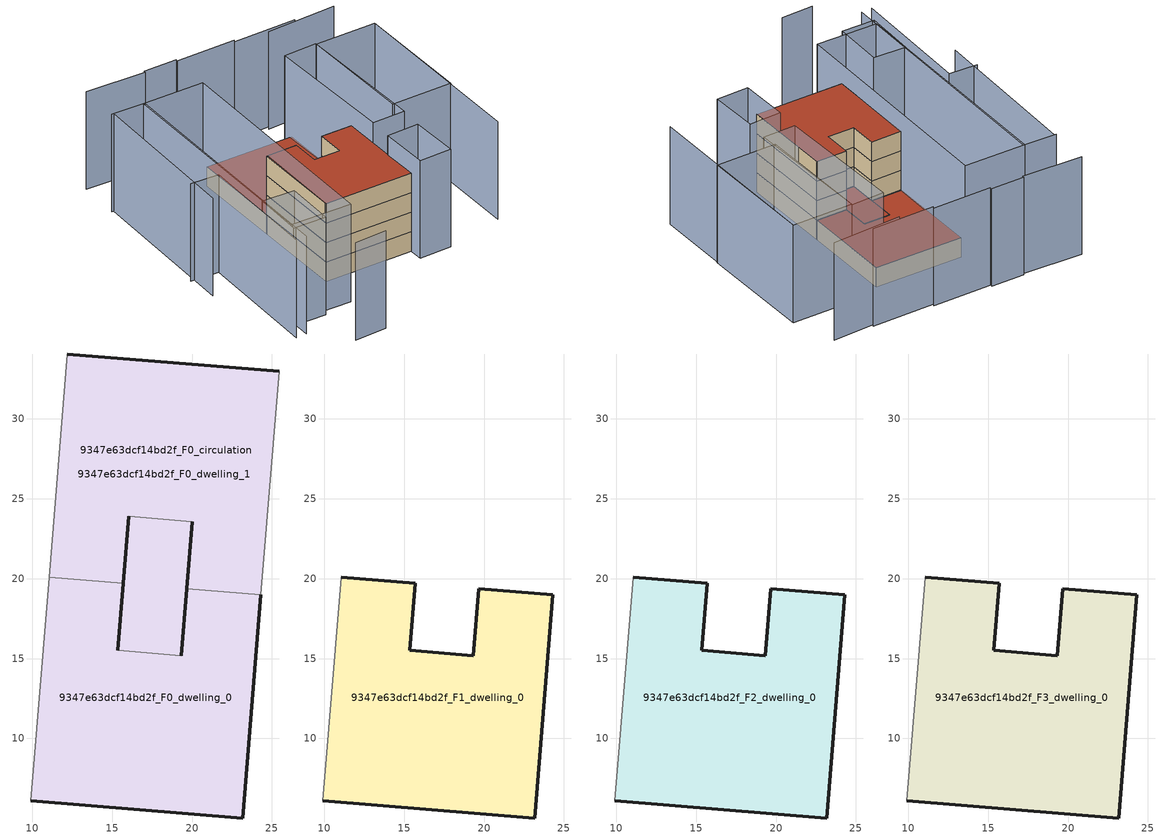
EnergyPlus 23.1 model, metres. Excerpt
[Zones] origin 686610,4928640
9347e63dcf14bd2f_F0_dwelling_0
 floor ground (EU_floor_Construction): 20.01,23.57 19.67,19.38 19.32,15.18 15.34,15.51 16.03,23.9 z0; 24.31,18.99 23.16,5.02 9.89,6.11 11.04,20.09 15.69,19.7 15.34,15.51 19.32,15.18 19.67,19.38 z0
 wall outside (EU_wall_Construction): 9.89,6.11 23.16,5.02 24.31,18.99 / 19.67,19.38 19.32,15.18 / 15.34,15.51 15.69,19.7 z0:3
 wall adiabatic (EU_wall_Construction): 11.04,20.09 9.89,6.11 z0:3
 wall to 9347e63dcf14bd2f_F0_dwelling_1 (EU_wall_Construction): 24.31,18.99 19.67,19.38 / 15.69,19.7 11.04,20.09 z0:3
 wall to 9347e63dcf14bd2f_F0_circulation (EU_wall_Construction): 19.32,15.18 15.34,15.51 z0:3
 roof outside (EU_floor_Construction): 19.32,15.18 19.67,19.38 20.01,23.57 16.03,23.9 15.34,15.51 z3
9347e63dcf14bd2f_F0_dwelling_1
 floor ground (EU_floor_Construction): 20.01,23.57 19.67,19.38 19.32,15.18 15.34,15.51 16.03,23.9 z0; 25.46,32.97 24.31,18.99 19.67,19.38 20.01,23.57 16.03,23.9 15.69,19.7 11.04,20.09 12.19,34.06 z0
 wall outside (EU_wall_Construction): 15.69,19.7 16.03,23.9 / 20.01,23.57 19.67,19.38 / 25.46,32.97 12.19,34.06 z0:3
 wall adiabatic (EU_wall_Construction): 12.19,34.06 11.04,20.09 / 24.31,18.99 25.46,32.97 z0:3
 wall to 9347e63dcf14bd2f_F0_circulation (EU_wall_Construction): 16.03,23.9 20.01,23.57 z0:3
 roof outside (EU_roof_Construction): 24.31,18.99 25.46,32.97 12.19,34.06 11.04,20.09 15.69,19.7 16.03,23.9 20.01,23.57 19.67,19.38 z3; 19.32,15.18 19.67,19.38 20.01,23.57 16.03,23.9 15.34,15.51 z3
9347e63dcf14bd2f_F0_circulation
 floor ground (EU_floor_Construction): 20.01,23.57 19.67,19.38 19.32,15.18 15.34,15.51 16.03,23.9 z0; 24.31,18.99 23.16,5.02 9.89,6.11 11.04,20.09 15.69,19.7 15.34,15.51 19.32,15.18 19.67,19.38 z0; 25.46,32.97 24.31,18.99 19.67,19.38 20.01,23.57 16.03,23.9 15.69,19.7 11.04,20.09 12.19,34.06 z0
 wall outside (EU_wall_Construction): 16.03,23.9 15.34,15.51 / 19.32,15.18 20.01,23.57 z0:3
 roof outside (EU_roof_Construction): 19.32,15.18 19.67,19.38 20.01,23.57 16.03,23.9 15.34,15.51 z3; 23.16,5.02 24.31,18.99 19.67,19.38 19.32,15.18 15.34,15.51 15.69,19.7 11.04,20.09 9.89,6.11 z3; 24.31,18.99 25.46,32.97 12.19,34.06 11.04,20.09 15.69,19.7 16.03,23.9 20.01,23.57 19.67,19.38 z3
9347e63dcf14bd2f_F1_dwelling_0
 floor to 9347e63dcf14bd2f_F0_dwelling_0 (EU_floor_Construction): 24.31,18.99 23.16,5.02 9.89,6.11 11.04,20.09 15.69,19.7 15.34,15.51 19.32,15.18 19.67,19.38 z3
 wall outside (EU_wall_Construction): 9.89,6.11 23.16,5.02 24.31,18.99 19.67,19.38 19.32,15.18 15.34,15.51 15.69,19.7 11.04,20.09 z3:6
 wall adiabatic (EU_wall_Construction): 11.04,20.09 9.89,6.11 z3:6
9347e63dcf14bd2f_F2_dwelling_0
 floor to 9347e63dcf14bd2f_F1_dwelling_0 (EU_floor_Construction): 24.31,18.99 23.16,5.02 9.89,6.11 11.04,20.09 15.69,19.7 15.34,15.51 19.32,15.18 19.67,19.38 z6
 wall outside (EU_wall_Construction): 9.89,6.11 23.16,5.02 24.31,18.99 19.67,19.38 19.32,15.18 15.34,15.51 15.69,19.7 11.04,20.09 z6:9
 wall adiabatic (EU_wall_Construction): 11.04,20.09 9.89,6.11 z6:9
9347e63dcf14bd2f_F3_dwelling_0
 floor to 9347e63dcf14bd2f_F2_dwelling_0 (EU_floor_Construction): 24.31,18.99 23.16,5.02 9.89,6.11 11.04,20.09 15.69,19.7 15.34,15.51 19.32,15.18 19.67,19.38 z9
 wall outside (EU_wall_Construction): 9.89,6.11 23.16,5.02 24.31,18.99 19.67,19.38 19.32,15.18 15.34,15.51 15.69,19.7 11.04,20.09 z9:12
 wall adiabatic (EU_wall_Construction): 11.04,20.09 9.89,6.11 z9:12
 roof outside (EU_roof_Construction): 23.16,5.02 24.31,18.99 19.67,19.38 19.32,15.18 15.34,15.51 15.69,19.7 11.04,20.09 9.89,6.11 z12
shading: 4,-7.45 8.83,-7.66 / -3.92,17.16 0.36,16.68 / 0.36,16.68 -1.74,-2.14 / -1.36,36.87 3.73,36.36 / 3.73,36.36 -0.11,-2.19 / 36.87,4.15 39.31,33 / -1.06,36.78 -3.9,12.61 / 8.49,42.28 -0.54,43.28 / 37.79,39.59 27.23,39.98 / 31.74,40.17 22.29,40.82 / 22.46,41.14 13.53,41.81 / 13.55,42.07 8.51,42.49 / -0.14,0.37 0.72,8.01 / 0.72,8.01 5.64,7.46 / 5.64,7.46 4.79,-0.18 / 4.79,-0.18 -0.14,0.37 / 28.28,10.14 27.82,2.69 / 27.82,2.69 23.04,2.99 / 23.04,2.99 23.5,10.43 / 23.5,10.43 28.28,10.14 / 0.09,1.19 3.51,36.4 / 3.51,36.4 12.69,35.51 / 12.69,35.51 9.27,0.3 / 9.27,0.3 0.09,1.19 / 30.17,33.8 28.92,13.71 / 28.92,13.71 23.97,14.02 / 23.97,14.02 25.21,34.1 / 25.21,34.1 30.17,33.8 / 30.16,33.68 39.31,32.97 / 39.31,32.97 37.92,15.29 / 37.92,15.29 28.78,16.01 / 28.78,16.01 30.16,33.68 z0:15
[Building]
EU S2 Campaign: North Axis=0; Terrain=City; Solar Distribution=FullExterior
[Site:Location]
Bologna: Latitude=44.5; Longitude=11.25; Time Zone=1; Elevation=37
[SizingPeriod:WeatherFileDays]
AnnualSizingPeriod: Begin Month=1; Begin Day of Month=1; End Month=12; End Day of Month=31; Day of Week for Start Day=Monday; Use Weather File Daylight Saving Period=No; Use Weather File Rain and Snow Indicators=No
[MATERIAL]
EU_InternalMass_Material: Roughness=MediumRough; Thickness=0.1; Conductivity=1; Density=1800; Specific Heat=900; Thermal Absorptance=0.9; Solar Absorptance=0.7; Visible Absorptance=0.7
[MATERIAL:NOMASS] Roughness=MediumRough; Thermal Absorptance=0.9; Solar Absorptance=0.7; Visible Absorptance=0.7
Name | Thermal Resistance
EU_wall_NoMass | 0.937881
EU_roof_NoMass | 0.548572
EU_floor_NoMass | 0.71348
[CONSTRUCTION]
EU_wall_Construction: EU_wall_NoMass
EU_roof_Construction: EU_roof_NoMass
EU_floor_Construction: EU_floor_NoMass
EU_InternalMass_Construction: EU_InternalMass_Material
[ZONE] Type=1; Multiplier=1; Ceiling Height=autocalculate; Floor Area=autocalculate; Part of Total Floor Area=Yes
Name | Volume
9347e63dcf14bd2f_F0_dwelling_0 | 610.628
9347e63dcf14bd2f_F1_dwelling_0; 9347e63dcf14bd2f_F2_dwelling_0; 9347e63dcf14bd2f_F3_dwelling_0 | 509.791
9347e63dcf14bd2f_F0_dwelling_1 | 610.63
9347e63dcf14bd2f_F0_circulation | 1120.42
[INTERNALMASS] Construction=EU_InternalMass_Construction
Name | Zone or ZoneList | Surface Area
9347e63dcf14bd2f_F0_dwelling_0_EU_InternalMass | 9347e63dcf14bd2f_F0_dwelling_0 | 169.931
9347e63dcf14bd2f_F0_dwelling_1_EU_InternalMass | 9347e63dcf14bd2f_F0_dwelling_1 | 169.931
9347e63dcf14bd2f_F1_dwelling_0_EU_InternalMass | 9347e63dcf14bd2f_F1_dwelling_0 | 373.5
9347e63dcf14bd2f_F2_dwelling_0_EU_InternalMass | 9347e63dcf14bd2f_F2_dwelling_0 | 373.5
9347e63dcf14bd2f_F3_dwelling_0_EU_InternalMass | 9347e63dcf14bd2f_F3_dwelling_0 | 373.5
[OTHEREQUIPMENT] Fuel Type=Electricity; Design Level Calculation Method=Watts/Area; Power per Zone Floor Area=1; Fraction Latent=0; Fraction Radiant=0; Fraction Lost=0; Carbon Dioxide Generation Rate=0; EndUse Subcategory=EU_Step8_InternalGains
Name | Zone or ZoneList or Space or SpaceList | Schedule
EU_Step8_InternalGain_9347e63dcf14bd2f_F0_dwelling_0_f000 | 9347e63dcf14bd2f_F0_dwelling_0 | EU_Step8_GainSchedule_9347e63dcf14bd2f_F0_dwelling_0_f000
EU_Step8_InternalGain_9347e63dcf14bd2f_F0_dwelling_1_f000 | 9347e63dcf14bd2f_F0_dwelling_1 | EU_Step8_GainSchedule_9347e63dcf14bd2f_F0_dwelling_1_f000
EU_Step8_InternalGain_9347e63dcf14bd2f_F1_dwelling_0_f000 | 9347e63dcf14bd2f_F1_dwelling_0 | EU_Step8_GainSchedule_9347e63dcf14bd2f_F1_dwelling_0_f000
EU_Step8_InternalGain_9347e63dcf14bd2f_F2_dwelling_0_f000 | 9347e63dcf14bd2f_F2_dwelling_0 | EU_Step8_GainSchedule_9347e63dcf14bd2f_F2_dwelling_0_f000
EU_Step8_InternalGain_9347e63dcf14bd2f_F3_dwelling_0_f000 | 9347e63dcf14bd2f_F3_dwelling_0 | EU_Step8_GainSchedule_9347e63dcf14bd2f_F3_dwelling_0_f000
[ZONEINFILTRATION:DESIGNFLOWRATE]
EU_Circulation_Infiltration_9347e63dcf14bd2f_F0_circulation: Zone or ZoneList or Space or SpaceList=9347e63dcf14bd2f_F0_circulation; Schedule=EU_AlwaysOn; Design Flow Rate Calculation Method=Flow/Area; Flow Rate per Floor Area=0.0005; Constant Term Coefficient=1; Temperature Term Coefficient=0; Velocity Term Coefficient=0; Velocity Squared Term Coefficient=0
[ZONEVENTILATION:DESIGNFLOWRATE] Schedule=EU_AlwaysOn; Design Flow Rate Calculation Method=AirChanges/Hour; Air Changes per Hour=0.687892; Ventilation Type=Natural; Fan Pressure Rise=0; Fan Total Efficiency=1; Constant Term Coefficient=1; Temperature Term Coefficient=0; Velocity Term Coefficient=0; Velocity Squared Term Coefficient=0; Minimum Indoor Temperature=-100; Maximum Indoor Temperature=100; Delta Temperature=-100; Minimum Outdoor Temperature=-100; Maximum Outdoor Temperature=100; Maximum Wind Speed=40
Name | Zone or ZoneList or Space or SpaceList
EU_ConstantAir_9347e63dcf14bd2f_F0_dwelling_0 | 9347e63dcf14bd2f_F0_dwelling_0
EU_ConstantAir_9347e63dcf14bd2f_F0_dwelling_1 | 9347e63dcf14bd2f_F0_dwelling_1
EU_ConstantAir_9347e63dcf14bd2f_F1_dwelling_0 | 9347e63dcf14bd2f_F1_dwelling_0
EU_ConstantAir_9347e63dcf14bd2f_F2_dwelling_0 | 9347e63dcf14bd2f_F2_dwelling_0
EU_ConstantAir_9347e63dcf14bd2f_F3_dwelling_0 | 9347e63dcf14bd2f_F3_dwelling_0
[HVACTEMPLATE:THERMOSTAT] Constant Heating Setpoint=20; Constant Cooling Setpoint=50
EU_HeatOnly_9347e63dcf14bd2f_F0_dwelling_0; EU_HeatOnly_9347e63dcf14bd2f_F0_dwelling_1; EU_HeatOnly_9347e63dcf14bd2f_F1_dwelling_0; EU_HeatOnly_9347e63dcf14bd2f_F2_dwelling_0; EU_HeatOnly_9347e63dcf14bd2f_F3_dwelling_0
[HVACTEMPLATE:ZONE:IDEALLOADSAIRSYSTEM] System Availability Schedule=EU_AlwaysOn; Maximum Heating Supply Air Temperature=50; Minimum Cooling Supply Air Temperature=13; Maximum Heating Supply Air Humidity Ratio=0.0156; Minimum Cooling Supply Air Humidity Ratio=0.0077; Heating Limit=NoLimit; Cooling Limit=NoLimit; Heating Availability Schedule=EU_AlwaysOn; Cooling Availability Schedule=EU_CoolingOff; Dehumidification Control Type=ConstantSensibleHeatRatio; Cooling Sensible Heat Ratio=0.7; Dehumidification Setpoint=60; Humidification Control Type=None; Humidification Setpoint=30; Outdoor Air Method=None; Outdoor Air Flow Rate per Person=0.00944; Outdoor Air Flow Rate per Zone Floor Area=0; Outdoor Air Flow Rate per Zone=0; Demand Controlled Ventilation Type=None; Outdoor Air Economizer Type=NoEconomizer; Heat Recovery Type=None; Sensible Heat Recovery Effectiveness=0.7; Latent Heat Recovery Effectiveness=0.65
Name | Template Thermostat
9347e63dcf14bd2f_F0_dwelling_0 | EU_HeatOnly_9347e63dcf14bd2f_F0_dwelling_0
9347e63dcf14bd2f_F0_dwelling_1 | EU_HeatOnly_9347e63dcf14bd2f_F0_dwelling_1
9347e63dcf14bd2f_F1_dwelling_0 | EU_HeatOnly_9347e63dcf14bd2f_F1_dwelling_0
9347e63dcf14bd2f_F2_dwelling_0 | EU_HeatOnly_9347e63dcf14bd2f_F2_dwelling_0
9347e63dcf14bd2f_F3_dwelling_0 | EU_HeatOnly_9347e63dcf14bd2f_F3_dwelling_0
[SIZING:ZONE] Zone Cooling Design Supply Air Temperature Input Method=SupplyAirTemperature; Zone Cooling Design Supply Air Temperature=13; Zone Heating Design Supply Air Temperature Input Method=SupplyAirTemperature; Zone Heating Design Supply Air Temperature=50; Zone Cooling Design Supply Air Humidity Ratio=0.008; Zone Heating Design Supply Air Humidity Ratio=0.008; Cooling Design Air Flow Method=DesignDay; Cooling Design Air Flow Rate=0; Cooling Minimum Air Flow per Zone Floor Area=0.000762; Cooling Minimum Air Flow=0; Cooling Minimum Air Flow Fraction=0.2; Heating Design Air Flow Method=DesignDay; Heating Design Air Flow Rate=0; Heating Maximum Air Flow per Zone Floor Area=0.002032; Heating Maximum Air Flow=0.141576; Heating Maximum Air Flow Fraction=0.3; Account for Dedicated Outdoor Air System=No; Dedicated Outdoor Air System Control Strategy=NeutralSupplyAir; Dedicated Outdoor Air Low Setpoint Temperature for Design=autosize; Dedicated Outdoor Air High Setpoint Temperature for Design=autosize; Zone Load Sizing Method=Sensible Load Only No Latent Load; Zone Latent Cooling Design Supply Air Humidity Ratio Input Method=HumidityRatioDifference; Zone Cooling Design Supply Air Humidity Ratio Difference=0.005; Zone Latent Heating Design Supply Air Humidity Ratio Input Method=HumidityRatioDifference; Zone Humidification Design Supply Air Humidity Ratio Difference=0.005
9347e63dcf14bd2f_F0_dwelling_0; 9347e63dcf14bd2f_F0_dwelling_1; 9347e63dcf14bd2f_F1_dwelling_0; 9347e63dcf14bd2f_F2_dwelling_0; 9347e63dcf14bd2f_F3_dwelling_0
[SCHEDULE:CONSTANT]
Name | Hourly Value
EU_AlwaysOn | 1
EU_CoolingOff | 0
[SCHEDULE:FILE] Column Number=1; Rows to Skip at Top=0; Number of Hours of Data=8760; Column Separator=Comma; Interpolate to Timestep=No; Minutes per Item=60; Adjust Schedule for Daylight Savings=Yes
Name | File
EU_Step8_GainSchedule_9347e63dcf14bd2f_F0_dwelling_0_f000 | ../../schedules/9347e63dcf14bd2f/9347e63dcf14bd2f_F0_dwelling_0_f000_gain.csv
EU_Step8_GainSchedule_9347e63dcf14bd2f_F0_dwelling_1_f000 | ../../schedules/9347e63dcf14bd2f/9347e63dcf14bd2f_F0_dwelling_1_f000_gain.csv
EU_Step8_GainSchedule_9347e63dcf14bd2f_F1_dwelling_0_f000 | ../../schedules/9347e63dcf14bd2f/9347e63dcf14bd2f_F1_dwelling_0_f000_gain.csv
EU_Step8_GainSchedule_9347e63dcf14bd2f_F2_dwelling_0_f000 | ../../schedules/9347e63dcf14bd2f/9347e63dcf14bd2f_F2_dwelling_0_f000_gain.csv
EU_Step8_GainSchedule_9347e63dcf14bd2f_F3_dwelling_0_f000 | ../../schedules/9347e63dcf14bd2f/9347e63dcf14bd2f_F3_dwelling_0_f000_gain.csv
